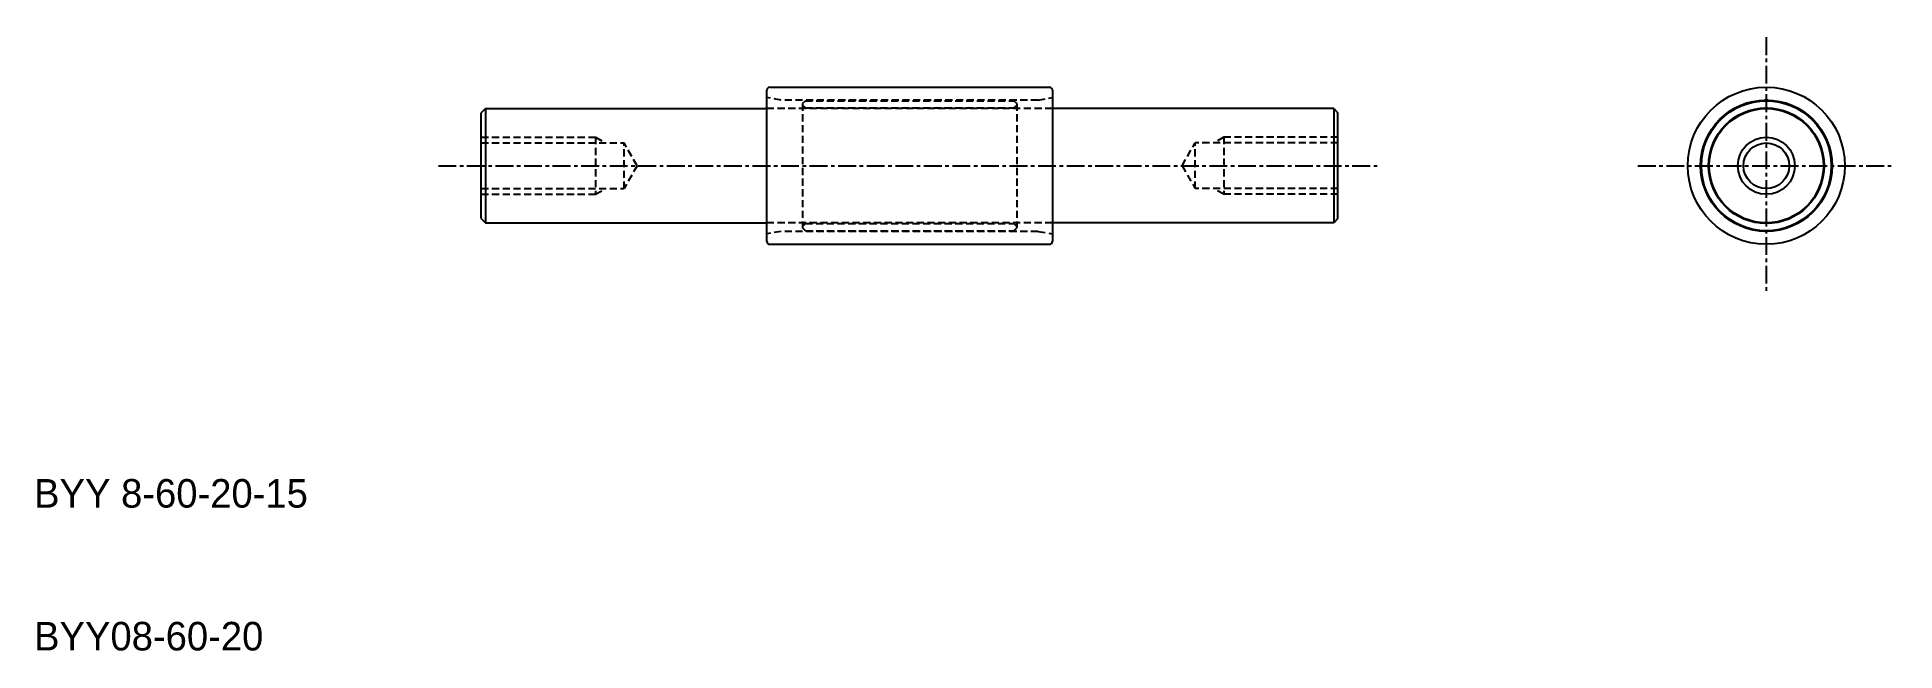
# Model space of a CAD drawing. Extents: x -9 to 121, y 317 to 360.
import ezdxf

# ---------------------------------------------------------------- set-up
doc = ezdxf.new("R2010")
doc.units = 0
doc.linetypes.add('CENTER', pattern=[2, 1.25, -0.25, 0.25, -0.25])
doc.linetypes.add('DASHED', pattern=[0.75, 0.5, -0.25])
doc.layers.get('0').update_dxf_attribs({"linetype": 'CONTINUOUS'})
doc.layers.add('CENTER', color=1, linetype='CENTER')

# ---------------------------------------------------------------- blocks, each defined once
blk = doc.blocks.new('A$C5007611B')
at = {"color": 3, "linetype": 'DASHED'}
for p, q in [((0, 2), (8, 2)), ((0, 1.6), (10, 1.6)), ((8, 2), (8, -2)), ((8, 2), (8.61, 1.65)), ((10.92, 0), (10, 1.6)), ((10, -1.6), (10, 1.6)), ((10.92, 0), (10, -1.6)), ((0, -1.6), (10, -1.6)), ((0, -2), (8, -2)), ((8, -2), (8.61, -1.65))]:
    blk.add_line(p, q, dxfattribs=at)
blk = doc.blocks.new('A$C0B9B0F56')
at = {"color": 3, "linetype": 'DASHED'}
for p, q in [((-10.92, 0), (-10, 1.6)), ((0, 1.6), (-10, 1.6)), ((-10, -1.6), (-10, 1.6)), ((-8, 2), (-8.61, 1.65)), ((0, 2), (-8, 2)), ((-8, 2), (-8, -2)), ((-10.92, 0), (-10, -1.6)), ((0, -1.6), (-10, -1.6)), ((-8, -2), (-8.61, -1.65)), ((0, -2), (-8, -2))]:
    blk.add_line(p, q, dxfattribs=at)

msp = doc.modelspace()

# ---------------------------------------------------------------- linework, layer by layer
at = {"color": 7, "linetype": 'CONTINUOUS'}
for p, q in [((42.24, 356.52), (61.84, 356.52)), ((42.04, 345.72), (42.04, 356.32)), ((62.04, 356.32), (62.04, 345.72)), ((22.34, 355.02), (22.04, 354.72)), ((22.04, 347.32), (22.04, 354.72)), ((22.34, 355.02), (22.34, 347.02)), ((22.34, 355.02), (42.04, 355.02)), ((81.74, 355.02), (62.04, 355.02)), ((81.74, 355.02), (82.04, 354.72)), ((81.74, 355.02), (81.74, 347.02)), ((82.04, 347.32), (82.04, 354.72)), ((22.04, 347.32), (22.34, 347.02)), ((22.34, 347.02), (42.04, 347.02)), ((81.74, 347.02), (62.04, 347.02)), ((82.04, 347.32), (81.74, 347.02)), ((42.24, 345.52), (61.84, 345.52))]:
    msp.add_line(p, q, dxfattribs=at)
at = {"color": 3, "linetype": 'DASHED'}
for p, q in [((43.04, 355.62), (42.04, 355.8)), ((61.04, 355.62), (43.04, 355.62)), ((44.74, 355.57), (44.54, 355.37)), ((44.54, 355.37), (44.54, 346.67)), ((44.74, 355.07), (44.54, 355.27)), ((44.74, 355.57), (59.34, 355.57)), ((59.54, 355.37), (59.34, 355.57)), ((59.34, 355.07), (59.54, 355.27)), ((59.54, 355.37), (59.54, 346.67)), ((61.04, 355.62), (62.04, 355.8)), ((62.04, 355.02), (42.04, 355.02)), ((44.74, 355.07), (59.34, 355.07)), ((62.04, 347.02), (42.04, 347.02)), ((43.04, 346.42), (42.04, 346.25)), ((61.04, 346.42), (43.04, 346.42)), ((44.74, 346.97), (44.54, 346.77)), ((44.74, 346.47), (44.54, 346.67)), ((44.74, 346.97), (59.34, 346.97)), ((44.74, 346.47), (59.34, 346.47)), ((59.34, 346.97), (59.54, 346.77)), ((59.34, 346.47), (59.54, 346.67)), ((61.04, 346.42), (62.04, 346.25))]:
    msp.add_line(p, q, dxfattribs=at)
at = {"color": 7, "linetype": 'CONTINUOUS'}
for radius in [5.5, 4.6, 4.55, 4.05, 4, 1.6]:
    msp.add_circle((112.04, 351.02), radius, dxfattribs=at)
at = {"color": 3, "linetype": 'CONTINUOUS'}
msp.add_circle((112.04, 351.02), 2, dxfattribs=at)
at = {"color": 7, "linetype": 'CONTINUOUS'}
for centre, radius, start, end in [((42.24, 356.32), 0.2, 90, 180), ((61.84, 356.32), 0.2, 0, 90), ((112.04, 355.32), 0.3, 55.3534, 124.6466), ((112.04, 355.32), 0.3, 237.5641, 302.4359), ((108.32, 353.17), 0.3, 115.3534, 184.6466), ((108.32, 353.17), 0.3, 297.5641, 2.4359), ((115.76, 353.17), 0.3, 177.5641, 242.4359), ((115.76, 353.17), 0.3, 355.3534, 64.6466), ((108.32, 348.87), 0.3, 175.3534, 244.6466), ((108.32, 348.87), 0.3, 357.5641, 62.4359), ((115.76, 348.87), 0.3, 117.5641, 182.4359), ((115.76, 348.87), 0.3, 295.3534, 4.6466), ((112.04, 346.72), 0.3, 235.3534, 304.6466), ((112.04, 346.72), 0.3, 57.5641, 122.4359), ((42.24, 345.72), 0.2, 180, 270), ((61.84, 345.72), 0.2, 270, 0)]:
    msp.add_arc(centre, radius, start, end, dxfattribs=at)
at = {"layer": 'CENTER', "color": 1, "linetype": 'CENTER'}
for p, q in [((112.04, 360.02), (112.04, 342.02)), ((19.04, 351.02), (85.04, 351.02)), ((103.04, 351.02), (121.04, 351.02))]:
    msp.add_line(p, q, dxfattribs=at)

# ---------------------------------------------------------------- block references
at = {"color": 7, "linetype": 'CONTINUOUS'}
for name, p in [('A$C5007611B', (22.04, 351.02)), ('A$C0B9B0F56', (82.04, 351.02))]:
    msp.add_blockref(name, p, dxfattribs=at)

# ---------------------------------------------------------------- texts
for s, p in [('BYY 8-60-20-15', (-9.28, 327.08)), ('BYY08-60-20', (-9.28, 317.08))]:
    msp.add_text(s, height=2, dxfattribs=at).set_placement(p)

doc.saveas('drawing.dxf')
